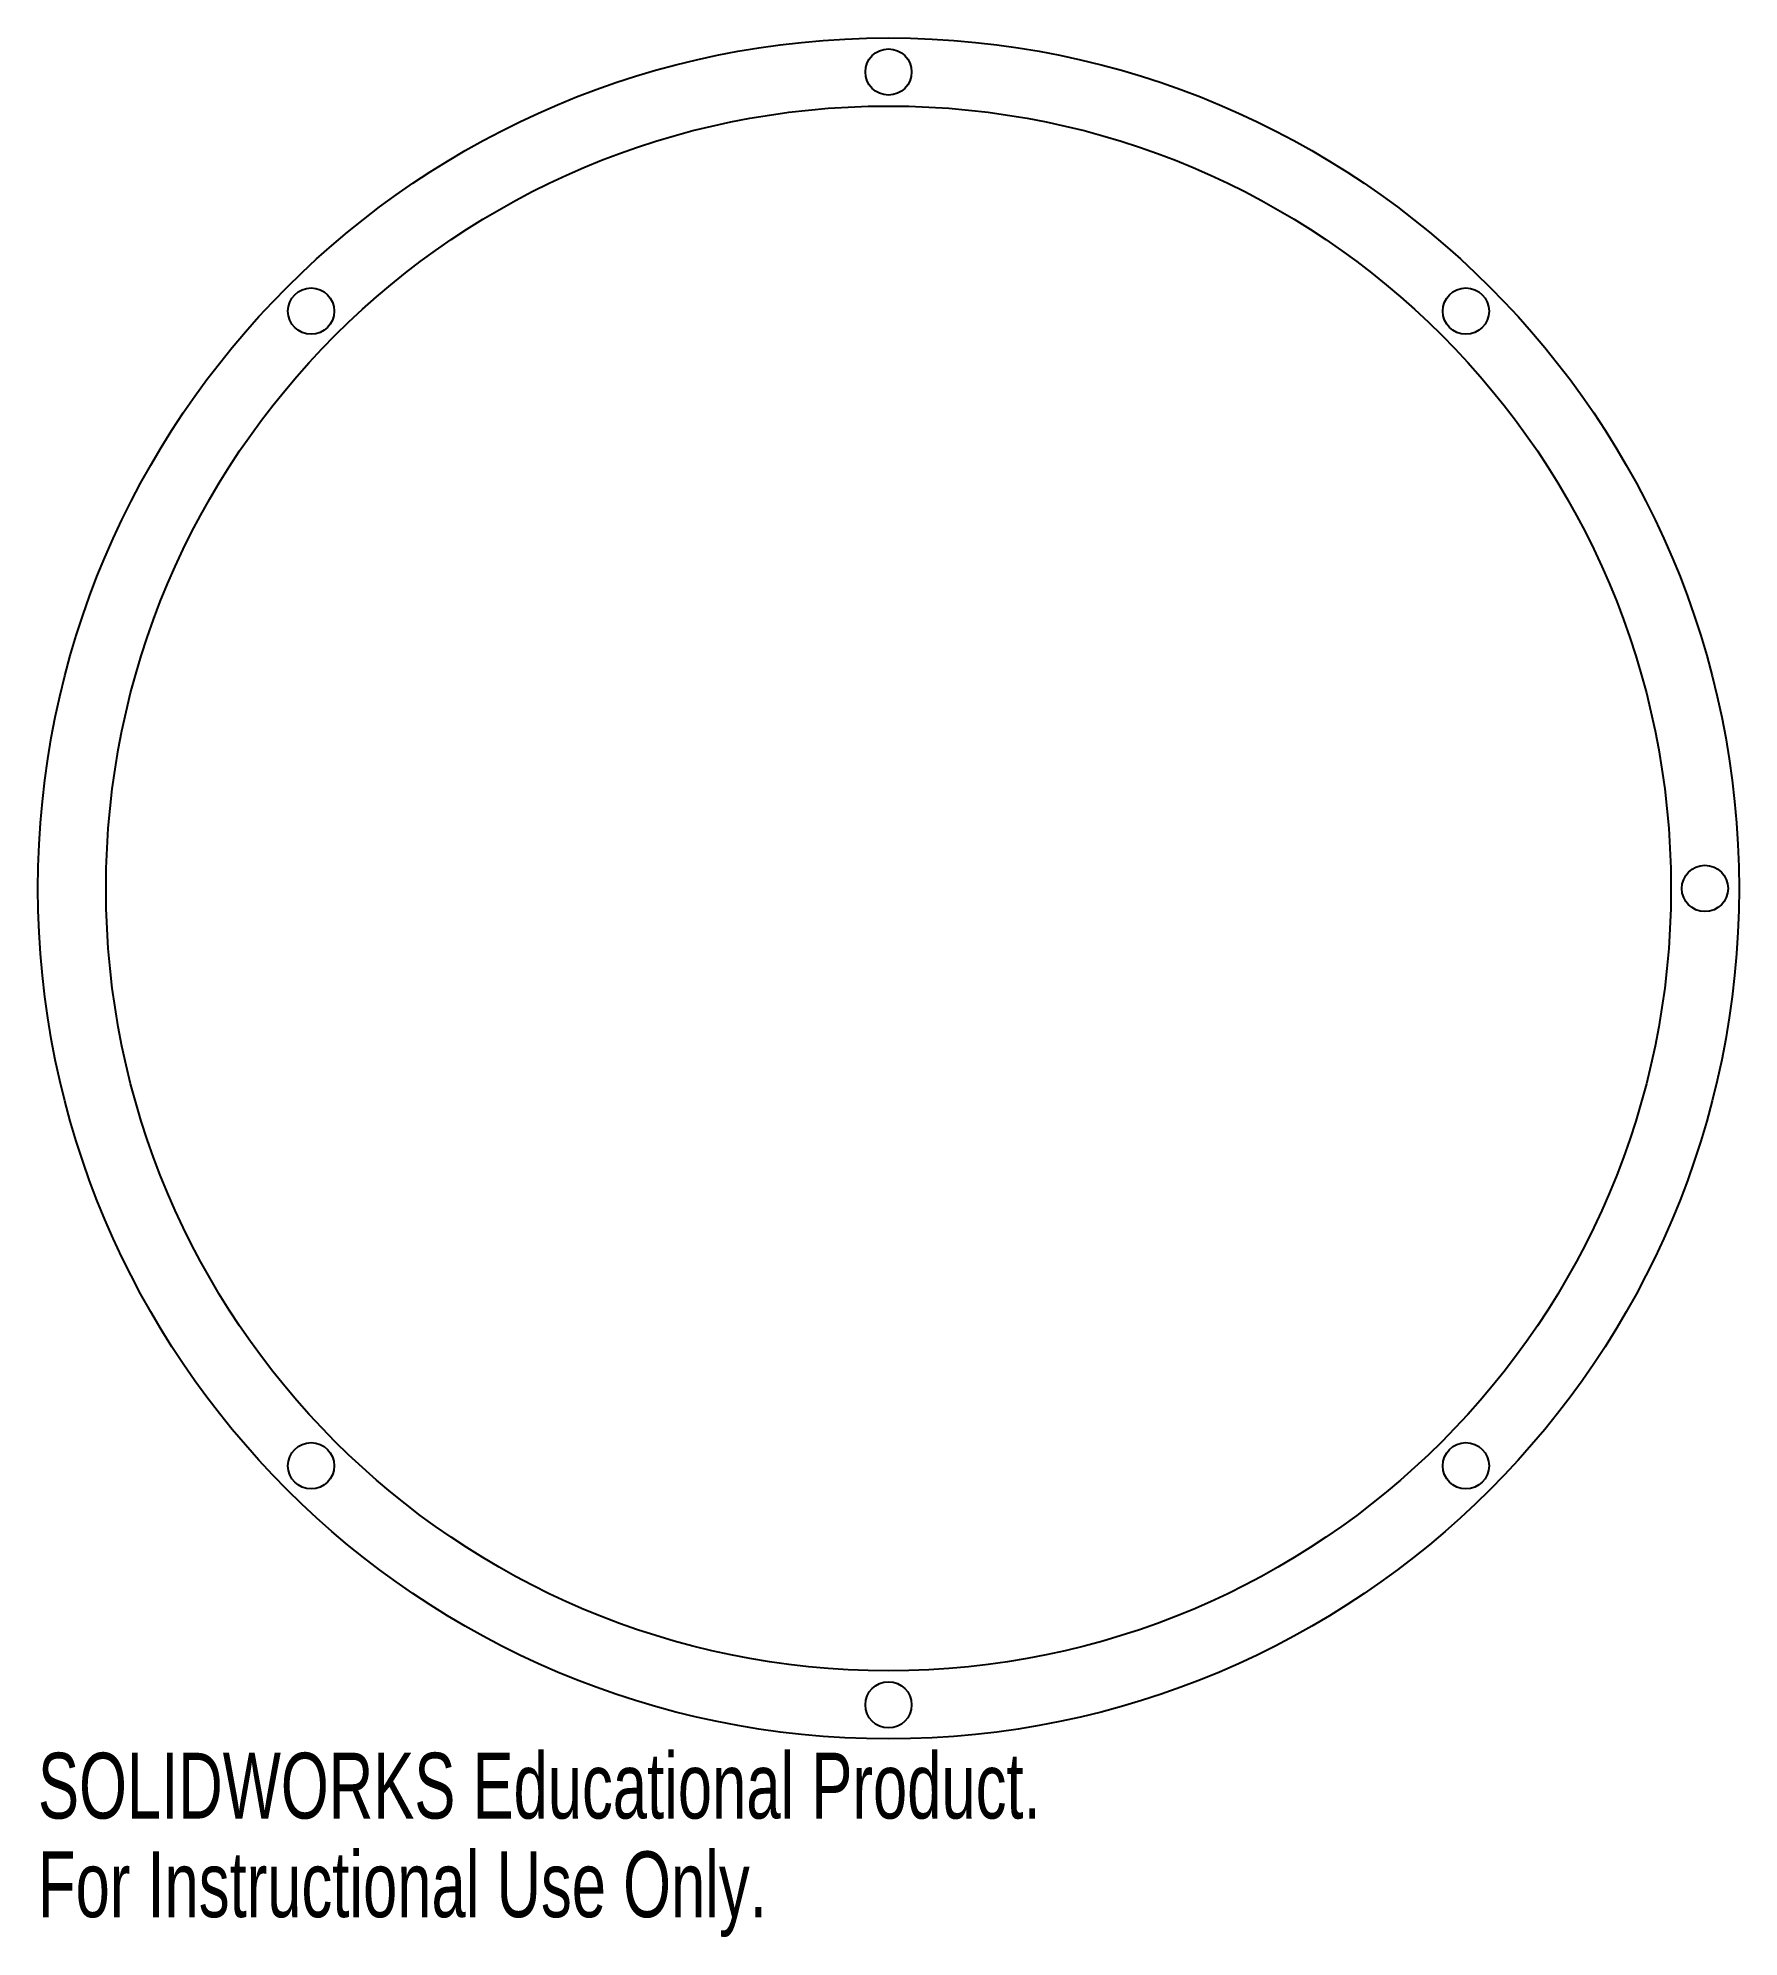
# Model space of a CAD drawing. Header units: millimetres. Extents: x -62 to 62, y -77 to 62.
import ezdxf

# ---------------------------------------------------------------- set-up
doc = ezdxf.new("R2010")
doc.units = ezdxf.units.MM
doc.styles.add('SLDTEXTSTYLE0', font='TXT', dxfattribs={"width": 0.7})

msp = doc.modelspace()

# ---------------------------------------------------------------- linework, layer by layer
at = {"color": 7, "linetype": 'Continuous', "lineweight": 25}
for centre, radius in [((0, 0), 62.5), ((0, 60), 1.7), ((0, 0), 57.5), ((-42.43, 42.43), 1.7), ((42.43, 42.43), 1.7), ((60, 0), 1.7), ((-42.43, -42.43), 1.7), ((42.43, -42.43), 1.7), ((0, -60), 1.7)]:
    msp.add_circle(centre, radius, dxfattribs=at)

# ---------------------------------------------------------------- texts
at = {"color": 7, "linetype": 'Continuous', "char_height": 4.8336, "attachment_point": 1, "style": 'SLDTEXTSTYLE0'}
for s, insert in [('SOLIDWORKS Educational Product.', (-62.5, -63.52)), ('For Instructional Use Only.', (-62.5, -70.77))]:
    msp.add_mtext(s, dxfattribs=dict(at, insert=insert))

doc.saveas('drawing.dxf')
